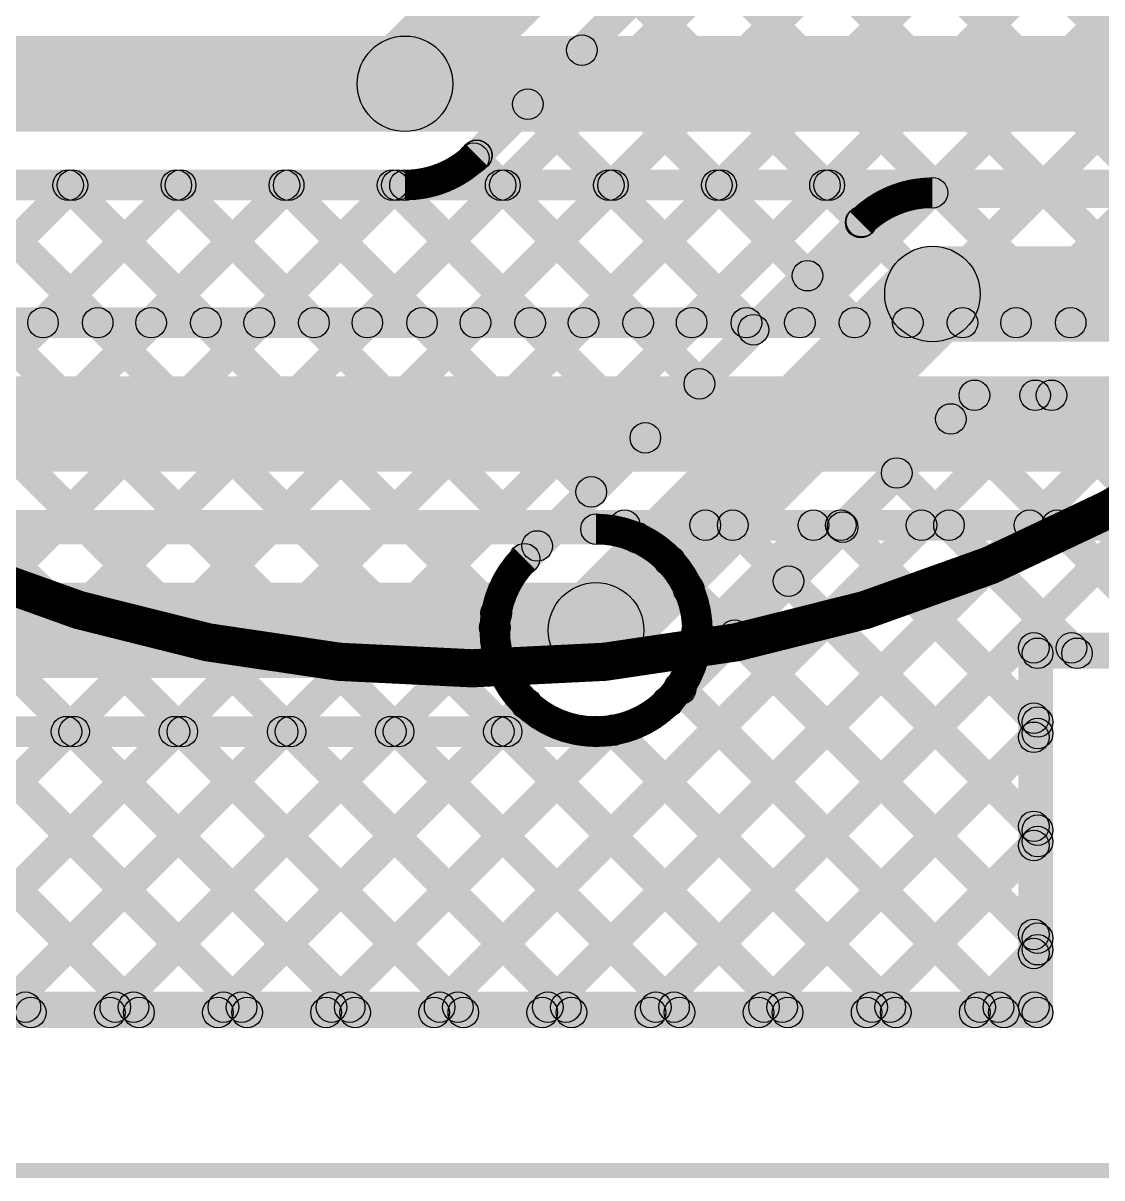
# Model space of a CAD drawing. Header units: millimetres. Extents: x 0 to 5.55, y 0 to 1.02.
# Drawn here: x 1.1431 to 1.4253, y -0.0033 to 0.2989 of the extents above; entities that cross this region are included whole.
import ezdxf

# ---------------------------------------------------------------- set-up
doc = ezdxf.new("R2010")
doc.units = ezdxf.units.MM
doc.header["$MEASUREMENT"] = 0
for name, color, linetype in [('BottomLayer', 5, 'Continuous'), ('Mechanical2', 216, 'Continuous'), ('TopLayer', 1, 'Continuous'), ('TopOverlay', 2, 'Continuous'), ('ViaHoleLayer', 16, 'Continuous')]:
    doc.layers.add(name, color=color, linetype=linetype)

msp = doc.modelspace()

# ---------------------------------------------------------------- hatches: boundary and pattern name
at = {"layer": 'BottomLayer'}
for points in [[(1.23598, 0.21767), (1.23032, 0.22333), (1.57967, 0.57268), (1.58533, 0.56702)], [(1.26426, 0.21767), (1.25861, 0.22333), (1.57967, 0.54439), (1.58533, 0.53874)], [(1.25184, 0.27416), (1.23416, 0.29184), (1.47016, 0.52784), (1.48784, 0.51016)], [(1.29255, 0.21767), (1.28689, 0.22333), (1.57967, 0.51611), (1.58533, 0.51045)], [(1.2646, 0.26147), (1.25894, 0.26712), (1.49491, 0.50309), (1.50057, 0.49743)], [(1.32083, 0.21767), (1.31517, 0.22333), (1.57967, 0.48783), (1.58533, 0.48217)], [(1.34912, 0.21767), (1.34346, 0.22333), (1.57967, 0.45954), (1.58533, 0.45388)], [(1.3774, 0.21767), (1.37174, 0.22333), (1.57967, 0.43126), (1.58533, 0.4256)], [(1.40568, 0.21767), (1.40003, 0.22333), (1.57967, 0.40297), (1.58533, 0.39732)], [(1.35717, 0.35969), (1.36283, 0.36535), (1.50485, 0.22333), (1.49919, 0.21767)], [(1.34303, 0.34555), (1.34869, 0.35121), (1.47657, 0.22333), (1.47091, 0.21767)], [(1.32889, 0.33141), (1.33454, 0.33707), (1.44828, 0.22333), (1.44262, 0.21767)], [(1.31474, 0.31727), (1.3204, 0.32292), (1.42, 0.22333), (1.41434, 0.21767)], [(1.3006, 0.30313), (1.30626, 0.30878), (1.39171, 0.22333), (1.38606, 0.21767)], [(0.73, 0.2705), (0.73, 0.2955), (1.243, 0.2955), (1.243, 0.2705)], [(1.28646, 0.28898), (1.29212, 0.29464), (1.36343, 0.22333), (1.35777, 0.21767)], [(1.27232, 0.27484), (1.27797, 0.2805), (1.33514, 0.22333), (1.32949, 0.21767)], [(1.25816, 0.26071), (1.26382, 0.26637), (1.30686, 0.22333), (1.3012, 0.21767)], [(0.764, 0.2525), (0.764, 0.2605), (1.243, 0.2605), (1.243, 0.2525)], [(1.12284, 0.21767), (1.11718, 0.22333), (1.15318, 0.25933), (1.15884, 0.25367)], [(1.12378, 0.25367), (1.12944, 0.25933), (1.16544, 0.22333), (1.15978, 0.21767)], [(1.15113, 0.21767), (1.14547, 0.22333), (1.18147, 0.25933), (1.18713, 0.25367)], [(1.15207, 0.25367), (1.15772, 0.25933), (1.19372, 0.22333), (1.18807, 0.21767)], [(1.17941, 0.21767), (1.17375, 0.22333), (1.20975, 0.25933), (1.21541, 0.25367)], [(1.18035, 0.25367), (1.18601, 0.25933), (1.22201, 0.22333), (1.21635, 0.21767)], [(1.20769, 0.21767), (1.20204, 0.22333), (1.23804, 0.25933), (1.24369, 0.25367)], [(1.20863, 0.25367), (1.21429, 0.25933), (1.25029, 0.22333), (1.24463, 0.21767)], [(1.23692, 0.25367), (1.24258, 0.25933), (1.27858, 0.22333), (1.27292, 0.21767)], [(0.757, 0.2165), (0.757, 0.2245), (1.655, 0.2245), (1.655, 0.2165)], [(0.757, 0.1815), (0.757, 0.2065), (1.655, 0.2065), (1.655, 0.1815)], [(0.74398, 0.1625), (0.74398, 0.1705), (1.293, 0.1705), (1.293, 0.1625)], [(0.757, 0.1635), (0.757, 0.1715), (1.64402, 0.1715), (1.64402, 0.1635)], [(1.2549, 0.0386), (1.24924, 0.04426), (1.37531, 0.17033), (1.38097, 0.16467)], [(1.28319, 0.0386), (1.27753, 0.04426), (1.4036, 0.17033), (1.40925, 0.16467)], [(1.29763, 0.16467), (1.30329, 0.17033), (1.30656, 0.16706), (1.30091, 0.1614)], [(1.31147, 0.0386), (1.30581, 0.04426), (1.43188, 0.17033), (1.43754, 0.16467)], [(1.3151, 0.15537), (1.30944, 0.16102), (1.31874, 0.17033), (1.3244, 0.16467)], [(1.32215, 0.13414), (1.3165, 0.1398), (1.34703, 0.17033), (1.35268, 0.16467)], [(1.32592, 0.16467), (1.33158, 0.17033), (1.41034, 0.09156), (1.40468, 0.08591)], [(1.3542, 0.16467), (1.35986, 0.17033), (1.41034, 0.11985), (1.40468, 0.11419)], [(1.38249, 0.16467), (1.38814, 0.17033), (1.42021, 0.13826), (1.41455, 0.1326)], [(1.41077, 0.16467), (1.41643, 0.17033), (1.4485, 0.13826), (1.44284, 0.1326)], [(0.733, 0.1275), (0.733, 0.1525), (1.293, 0.1525), (1.293, 0.1275)], [(1.3144, 0.14791), (1.32006, 0.15356), (1.41034, 0.06328), (1.40468, 0.05762)], [(1.40751, 0.13143), (1.40751, 0.13943), (1.67609, 0.13943), (1.67609, 0.13143)], [(1.41151, 0.04143), (1.40351, 0.04143), (1.40351, 0.13543), (1.41151, 0.13543)], [(1.31195, 0.12207), (1.31761, 0.12773), (1.40107, 0.04426), (1.39542, 0.0386)], [(0.733, 0.1095), (0.733, 0.1175), (1.293, 0.1175), (1.293, 0.1095)], [(1.06879, 0.11067), (1.07445, 0.11633), (1.14652, 0.04426), (1.14086, 0.0386)], [(1.0852, 0.0386), (1.07954, 0.04426), (1.15161, 0.11633), (1.15726, 0.11067)], [(1.09708, 0.11067), (1.10273, 0.11633), (1.1748, 0.04426), (1.16914, 0.0386)], [(1.11348, 0.0386), (1.10782, 0.04426), (1.17989, 0.11633), (1.18555, 0.11067)], [(1.12536, 0.11067), (1.13102, 0.11633), (1.20308, 0.04426), (1.19743, 0.0386)], [(1.14176, 0.0386), (1.13611, 0.04426), (1.20817, 0.11633), (1.21383, 0.11067)], [(1.15364, 0.11067), (1.1593, 0.11633), (1.23137, 0.04426), (1.22571, 0.0386)], [(1.17005, 0.0386), (1.16439, 0.04426), (1.23646, 0.11633), (1.24212, 0.11067)], [(1.18193, 0.11067), (1.18759, 0.11633), (1.25965, 0.04426), (1.254, 0.0386)], [(1.19833, 0.0386), (1.19268, 0.04426), (1.26474, 0.11633), (1.2704, 0.11067)], [(1.21021, 0.11067), (1.21587, 0.11633), (1.28794, 0.04426), (1.28228, 0.0386)], [(1.22662, 0.0386), (1.22096, 0.04426), (1.2932, 0.1165), (1.29886, 0.11085)], [(1.2385, 0.11067), (1.24415, 0.11633), (1.31622, 0.04426), (1.31056, 0.0386)], [(1.26678, 0.11067), (1.27244, 0.11633), (1.34451, 0.04426), (1.33885, 0.0386)], [(1.29468, 0.11106), (1.30034, 0.11671), (1.37279, 0.04426), (1.36713, 0.0386)], [(1.33975, 0.0386), (1.3341, 0.04426), (1.40468, 0.11485), (1.41034, 0.10919)], [(1.36804, 0.0386), (1.36238, 0.04426), (1.40468, 0.08656), (1.41034, 0.08091)], [(1.39632, 0.0386), (1.39067, 0.04426), (1.40468, 0.05828), (1.41034, 0.05262)], [(0.054, 0.03743), (0.054, 0.04543), (1.40751, 0.04543), (1.40751, 0.03743)]]:
    msp.add_hatch(color=5, dxfattribs=at).paths.add_polyline_path(points)
h = msp.add_hatch(color=5, dxfattribs=at)
edge = h.paths.add_edge_path()
edge.add_arc((1.243, 0.283), 0.0125, 0, 360)
h = msp.add_hatch(color=5, dxfattribs=at)
edge = h.paths.add_edge_path()
edge.add_arc((1.243, 0.283), 0.0125, 0, 360)
h = msp.add_hatch(color=5, dxfattribs=at)
edge = h.paths.add_edge_path()
edge.add_arc((1.28929, 0.29181), 0.004, 0, 360)
h = msp.add_hatch(color=5, dxfattribs=at)
edge = h.paths.add_edge_path()
edge.add_arc((1.27515, 0.27767), 0.004, 0, 360)
h = msp.add_hatch(color=5, dxfattribs=at)
edge = h.paths.add_edge_path()
edge.add_arc((1.26099, 0.26354), 0.004, 0, 360)
h = msp.add_hatch(color=5, dxfattribs=at)
edge = h.paths.add_edge_path()
edge.add_arc((1.26174, 0.26426), 0.004, 0, 360)
h = msp.add_hatch(color=5, dxfattribs=at)
edge = h.paths.add_edge_path()
edge.add_arc((1.26177, 0.2643), 0.004, 0, 360)
h = msp.add_hatch(color=5, dxfattribs=at)
edge = h.paths.add_edge_path()
edge.add_arc((1.26177, 0.2643), 0.004, 0, 360)
h = msp.add_hatch(color=5, dxfattribs=at)
edge = h.paths.add_edge_path()
edge.add_arc((1.15489, 0.2565), 0.004, 0, 360)
h = msp.add_hatch(color=5, dxfattribs=at)
edge = h.paths.add_edge_path()
edge.add_arc((1.15601, 0.2565), 0.004, 0, 360)
h = msp.add_hatch(color=5, dxfattribs=at)
edge = h.paths.add_edge_path()
edge.add_arc((1.18318, 0.2565), 0.004, 0, 360)
h = msp.add_hatch(color=5, dxfattribs=at)
edge = h.paths.add_edge_path()
edge.add_arc((1.1843, 0.2565), 0.004, 0, 360)
h = msp.add_hatch(color=5, dxfattribs=at)
edge = h.paths.add_edge_path()
edge.add_arc((1.21146, 0.2565), 0.004, 0, 360)
h = msp.add_hatch(color=5, dxfattribs=at)
edge = h.paths.add_edge_path()
edge.add_arc((1.21258, 0.2565), 0.004, 0, 360)
h = msp.add_hatch(color=5, dxfattribs=at)
edge = h.paths.add_edge_path()
edge.add_arc((1.23975, 0.2565), 0.004, 0, 360)
h = msp.add_hatch(color=5, dxfattribs=at)
edge = h.paths.add_edge_path()
edge.add_arc((1.24087, 0.2565), 0.004, 0, 360)
h = msp.add_hatch(color=5, dxfattribs=at)
edge = h.paths.add_edge_path()
edge.add_arc((1.243, 0.2565), 0.004, 0, 360)
h = msp.add_hatch(color=5, dxfattribs=at)
edge = h.paths.add_edge_path()
edge.add_arc((1.243, 0.2565), 0.004, 0, 360)
h = msp.add_hatch(color=5, dxfattribs=at)
edge = h.paths.add_edge_path()
edge.add_arc((1.243, 0.2565), 0.004, 0, 360)
h = msp.add_hatch(color=5, dxfattribs=at)
edge = h.paths.add_edge_path()
edge.add_arc((1.1483, 0.2205), 0.004, 0, 360)
h = msp.add_hatch(color=5, dxfattribs=at)
edge = h.paths.add_edge_path()
edge.add_arc((1.16261, 0.2205), 0.004, 0, 360)
h = msp.add_hatch(color=5, dxfattribs=at)
edge = h.paths.add_edge_path()
edge.add_arc((1.17658, 0.2205), 0.004, 0, 360)
h = msp.add_hatch(color=5, dxfattribs=at)
edge = h.paths.add_edge_path()
edge.add_arc((1.19089, 0.2205), 0.004, 0, 360)
h = msp.add_hatch(color=5, dxfattribs=at)
edge = h.paths.add_edge_path()
edge.add_arc((1.20487, 0.2205), 0.004, 0, 360)
h = msp.add_hatch(color=5, dxfattribs=at)
edge = h.paths.add_edge_path()
edge.add_arc((1.21918, 0.2205), 0.004, 0, 360)
h = msp.add_hatch(color=5, dxfattribs=at)
edge = h.paths.add_edge_path()
edge.add_arc((1.23315, 0.2205), 0.004, 0, 360)
h = msp.add_hatch(color=5, dxfattribs=at)
edge = h.paths.add_edge_path()
edge.add_arc((1.24746, 0.2205), 0.004, 0, 360)
h = msp.add_hatch(color=5, dxfattribs=at)
edge = h.paths.add_edge_path()
edge.add_arc((1.26143, 0.2205), 0.004, 0, 360)
h = msp.add_hatch(color=5, dxfattribs=at)
edge = h.paths.add_edge_path()
edge.add_arc((1.27575, 0.2205), 0.004, 0, 360)
h = msp.add_hatch(color=5, dxfattribs=at)
edge = h.paths.add_edge_path()
edge.add_arc((1.28972, 0.2205), 0.004, 0, 360)
h = msp.add_hatch(color=5, dxfattribs=at)
edge = h.paths.add_edge_path()
edge.add_arc((1.30403, 0.2205), 0.004, 0, 360)
h = msp.add_hatch(color=5, dxfattribs=at)
edge = h.paths.add_edge_path()
edge.add_arc((1.318, 0.2205), 0.004, 0, 360)
h = msp.add_hatch(color=5, dxfattribs=at)
edge = h.paths.add_edge_path()
edge.add_arc((1.33232, 0.2205), 0.004, 0, 360)
h = msp.add_hatch(color=5, dxfattribs=at)
edge = h.paths.add_edge_path()
edge.add_arc((1.34629, 0.2205), 0.004, 0, 360)
h = msp.add_hatch(color=5, dxfattribs=at)
edge = h.paths.add_edge_path()
edge.add_arc((1.3606, 0.2205), 0.004, 0, 360)
h = msp.add_hatch(color=5, dxfattribs=at)
edge = h.paths.add_edge_path()
edge.add_arc((1.37457, 0.2205), 0.004, 0, 360)
h = msp.add_hatch(color=5, dxfattribs=at)
edge = h.paths.add_edge_path()
edge.add_arc((1.38888, 0.2205), 0.004, 0, 360)
h = msp.add_hatch(color=5, dxfattribs=at)
edge = h.paths.add_edge_path()
edge.add_arc((1.40286, 0.2205), 0.004, 0, 360)
h = msp.add_hatch(color=5, dxfattribs=at)
edge = h.paths.add_edge_path()
edge.add_arc((1.41717, 0.2205), 0.004, 0, 360)
h = msp.add_hatch(color=5, dxfattribs=at)
edge = h.paths.add_edge_path()
edge.add_arc((1.293, 0.1665), 0.004, 0, 360)
h = msp.add_hatch(color=5, dxfattribs=at)
edge = h.paths.add_edge_path()
edge.add_arc((1.293, 0.1665), 0.004, 0, 360)
h = msp.add_hatch(color=5, dxfattribs=at)
edge = h.paths.add_edge_path()
edge.add_arc((1.30046, 0.1675), 0.004, 0, 360)
h = msp.add_hatch(color=5, dxfattribs=at)
edge = h.paths.add_edge_path()
edge.add_arc((1.32157, 0.1675), 0.004, 0, 360)
h = msp.add_hatch(color=5, dxfattribs=at)
edge = h.paths.add_edge_path()
edge.add_arc((1.32875, 0.1675), 0.004, 0, 360)
h = msp.add_hatch(color=5, dxfattribs=at)
edge = h.paths.add_edge_path()
edge.add_arc((1.34986, 0.1675), 0.004, 0, 360)
h = msp.add_hatch(color=5, dxfattribs=at)
edge = h.paths.add_edge_path()
edge.add_arc((1.35703, 0.1675), 0.004, 0, 360)
h = msp.add_hatch(color=5, dxfattribs=at)
edge = h.paths.add_edge_path()
edge.add_arc((1.37814, 0.1675), 0.004, 0, 360)
h = msp.add_hatch(color=5, dxfattribs=at)
edge = h.paths.add_edge_path()
edge.add_arc((1.38532, 0.1675), 0.004, 0, 360)
h = msp.add_hatch(color=5, dxfattribs=at)
edge = h.paths.add_edge_path()
edge.add_arc((1.40642, 0.1675), 0.004, 0, 360)
h = msp.add_hatch(color=5, dxfattribs=at)
edge = h.paths.add_edge_path()
edge.add_arc((1.4136, 0.1675), 0.004, 0, 360)
h = msp.add_hatch(color=5, dxfattribs=at)
edge = h.paths.add_edge_path()
edge.add_arc((1.30373, 0.16423), 0.004, 0, 360)
h = msp.add_hatch(color=5, dxfattribs=at)
edge = h.paths.add_edge_path()
edge.add_arc((1.31227, 0.15819), 0.004, 0, 360)
h = msp.add_hatch(color=5, dxfattribs=at)
edge = h.paths.add_edge_path()
edge.add_arc((1.31723, 0.15073), 0.004, 0, 360)
h = msp.add_hatch(color=5, dxfattribs=at)
edge = h.paths.add_edge_path()
edge.add_arc((1.293, 0.14), 0.0125, 0, 360)
h = msp.add_hatch(color=5, dxfattribs=at)
edge = h.paths.add_edge_path()
edge.add_arc((1.293, 0.14), 0.01181, 0, 360)
h = msp.add_hatch(color=5, dxfattribs=at)
edge = h.paths.add_edge_path()
edge.add_arc((1.3195, 0.14), 0.004, 0, 360)
h = msp.add_hatch(color=5, dxfattribs=at)
edge = h.paths.add_edge_path()
edge.add_arc((1.3195, 0.14), 0.004, 0, 360)
h = msp.add_hatch(color=5, dxfattribs=at)
edge = h.paths.add_edge_path()
edge.add_arc((1.31933, 0.13697), 0.004, 0, 360)
h = msp.add_hatch(color=5, dxfattribs=at)
edge = h.paths.add_edge_path()
edge.add_arc((1.40751, 0.13543), 0.004, 0, 360)
h = msp.add_hatch(color=5, dxfattribs=at)
edge = h.paths.add_edge_path()
edge.add_arc((1.40751, 0.13543), 0.004, 0, 360)
h = msp.add_hatch(color=5, dxfattribs=at)
edge = h.paths.add_edge_path()
edge.add_arc((1.41738, 0.13543), 0.004, 0, 360)
h = msp.add_hatch(color=5, dxfattribs=at)
edge = h.paths.add_edge_path()
edge.add_arc((1.31478, 0.1249), 0.004, 0, 360)
h = msp.add_hatch(color=5, dxfattribs=at)
edge = h.paths.add_edge_path()
edge.add_arc((1.40751, 0.11702), 0.004, 0, 360)
h = msp.add_hatch(color=5, dxfattribs=at)
edge = h.paths.add_edge_path()
edge.add_arc((1.29751, 0.11389), 0.004, 0, 360)
h = msp.add_hatch(color=5, dxfattribs=at)
edge = h.paths.add_edge_path()
edge.add_arc((1.15443, 0.1135), 0.004, 0, 360)
h = msp.add_hatch(color=5, dxfattribs=at)
edge = h.paths.add_edge_path()
edge.add_arc((1.15647, 0.1135), 0.004, 0, 360)
h = msp.add_hatch(color=5, dxfattribs=at)
edge = h.paths.add_edge_path()
edge.add_arc((1.18272, 0.1135), 0.004, 0, 360)
h = msp.add_hatch(color=5, dxfattribs=at)
edge = h.paths.add_edge_path()
edge.add_arc((1.18476, 0.1135), 0.004, 0, 360)
h = msp.add_hatch(color=5, dxfattribs=at)
edge = h.paths.add_edge_path()
edge.add_arc((1.211, 0.1135), 0.004, 0, 360)
h = msp.add_hatch(color=5, dxfattribs=at)
edge = h.paths.add_edge_path()
edge.add_arc((1.21304, 0.1135), 0.004, 0, 360)
h = msp.add_hatch(color=5, dxfattribs=at)
edge = h.paths.add_edge_path()
edge.add_arc((1.23929, 0.1135), 0.004, 0, 360)
h = msp.add_hatch(color=5, dxfattribs=at)
edge = h.paths.add_edge_path()
edge.add_arc((1.24133, 0.1135), 0.004, 0, 360)
h = msp.add_hatch(color=5, dxfattribs=at)
edge = h.paths.add_edge_path()
edge.add_arc((1.26757, 0.1135), 0.004, 0, 360)
h = msp.add_hatch(color=5, dxfattribs=at)
edge = h.paths.add_edge_path()
edge.add_arc((1.26961, 0.1135), 0.004, 0, 360)
h = msp.add_hatch(color=5, dxfattribs=at)
edge = h.paths.add_edge_path()
edge.add_arc((1.293, 0.1135), 0.004, 0, 360)
h = msp.add_hatch(color=5, dxfattribs=at)
edge = h.paths.add_edge_path()
edge.add_arc((1.293, 0.1135), 0.004, 0, 360)
h = msp.add_hatch(color=5, dxfattribs=at)
edge = h.paths.add_edge_path()
edge.add_arc((1.29603, 0.11367), 0.004, 0, 360)
h = msp.add_hatch(color=5, dxfattribs=at)
edge = h.paths.add_edge_path()
edge.add_arc((1.40751, 0.11202), 0.004, 0, 360)
h = msp.add_hatch(color=5, dxfattribs=at)
edge = h.paths.add_edge_path()
edge.add_arc((1.40751, 0.08873), 0.004, 0, 360)
h = msp.add_hatch(color=5, dxfattribs=at)
edge = h.paths.add_edge_path()
edge.add_arc((1.40751, 0.08373), 0.004, 0, 360)
h = msp.add_hatch(color=5, dxfattribs=at)
edge = h.paths.add_edge_path()
edge.add_arc((1.40751, 0.06045), 0.004, 0, 360)
h = msp.add_hatch(color=5, dxfattribs=at)
edge = h.paths.add_edge_path()
edge.add_arc((1.40751, 0.05545), 0.004, 0, 360)
h = msp.add_hatch(color=5, dxfattribs=at)
edge = h.paths.add_edge_path()
edge.add_arc((1.14369, 0.04143), 0.004, 0, 360)
h = msp.add_hatch(color=5, dxfattribs=at)
edge = h.paths.add_edge_path()
edge.add_arc((1.16722, 0.04143), 0.004, 0, 360)
h = msp.add_hatch(color=5, dxfattribs=at)
edge = h.paths.add_edge_path()
edge.add_arc((1.17197, 0.04143), 0.004, 0, 360)
h = msp.add_hatch(color=5, dxfattribs=at)
edge = h.paths.add_edge_path()
edge.add_arc((1.1955, 0.04143), 0.004, 0, 360)
h = msp.add_hatch(color=5, dxfattribs=at)
edge = h.paths.add_edge_path()
edge.add_arc((1.20026, 0.04143), 0.004, 0, 360)
h = msp.add_hatch(color=5, dxfattribs=at)
edge = h.paths.add_edge_path()
edge.add_arc((1.22379, 0.04143), 0.004, 0, 360)
h = msp.add_hatch(color=5, dxfattribs=at)
edge = h.paths.add_edge_path()
edge.add_arc((1.22854, 0.04143), 0.004, 0, 360)
h = msp.add_hatch(color=5, dxfattribs=at)
edge = h.paths.add_edge_path()
edge.add_arc((1.25207, 0.04143), 0.004, 0, 360)
h = msp.add_hatch(color=5, dxfattribs=at)
edge = h.paths.add_edge_path()
edge.add_arc((1.25682, 0.04143), 0.004, 0, 360)
h = msp.add_hatch(color=5, dxfattribs=at)
edge = h.paths.add_edge_path()
edge.add_arc((1.28036, 0.04143), 0.004, 0, 360)
h = msp.add_hatch(color=5, dxfattribs=at)
edge = h.paths.add_edge_path()
edge.add_arc((1.28511, 0.04143), 0.004, 0, 360)
h = msp.add_hatch(color=5, dxfattribs=at)
edge = h.paths.add_edge_path()
edge.add_arc((1.30864, 0.04143), 0.004, 0, 360)
h = msp.add_hatch(color=5, dxfattribs=at)
edge = h.paths.add_edge_path()
edge.add_arc((1.31339, 0.04143), 0.004, 0, 360)
h = msp.add_hatch(color=5, dxfattribs=at)
edge = h.paths.add_edge_path()
edge.add_arc((1.33693, 0.04143), 0.004, 0, 360)
h = msp.add_hatch(color=5, dxfattribs=at)
edge = h.paths.add_edge_path()
edge.add_arc((1.34168, 0.04143), 0.004, 0, 360)
h = msp.add_hatch(color=5, dxfattribs=at)
edge = h.paths.add_edge_path()
edge.add_arc((1.36521, 0.04143), 0.004, 0, 360)
h = msp.add_hatch(color=5, dxfattribs=at)
edge = h.paths.add_edge_path()
edge.add_arc((1.36996, 0.04143), 0.004, 0, 360)
h = msp.add_hatch(color=5, dxfattribs=at)
edge = h.paths.add_edge_path()
edge.add_arc((1.39349, 0.04143), 0.004, 0, 360)
h = msp.add_hatch(color=5, dxfattribs=at)
edge = h.paths.add_edge_path()
edge.add_arc((1.39825, 0.04143), 0.004, 0, 360)
h = msp.add_hatch(color=5, dxfattribs=at)
edge = h.paths.add_edge_path()
edge.add_arc((1.40751, 0.04143), 0.004, 0, 360)
h = msp.add_hatch(color=5, dxfattribs=at)
edge = h.paths.add_edge_path()
edge.add_arc((1.40751, 0.04143), 0.004, 0, 360)
at = {"layer": 'Mechanical2'}
msp.add_hatch(color=216, dxfattribs=at).paths.add_polyline_path([(0.00012, -0.00326), (0.00012, 0.00068), (1.45681, 0.00068), (1.45681, -0.00326)])
at = {"layer": 'TopLayer'}
for points in [[(0.474, 0.2705), (0.474, 0.2955), (4.302, 0.2955), (4.302, 0.2705)], [(0.48129, 0.2525), (0.48129, 0.2605), (4.302, 0.2605), (4.302, 0.2525)], [(0.92579, 0.25367), (0.93145, 0.25933), (1.14795, 0.04283), (1.14229, 0.03717)], [(0.94234, 0.03717), (0.93668, 0.04283), (1.15318, 0.25933), (1.15884, 0.25367)], [(0.95408, 0.25367), (0.95973, 0.25933), (1.17623, 0.04283), (1.17058, 0.03717)], [(0.97063, 0.03717), (0.96497, 0.04283), (1.18147, 0.25933), (1.18713, 0.25367)], [(0.98236, 0.25367), (0.98802, 0.25933), (1.20452, 0.04283), (1.19886, 0.03717)], [(0.99891, 0.03717), (0.99325, 0.04283), (1.20975, 0.25933), (1.21541, 0.25367)], [(1.01064, 0.25367), (1.0163, 0.25933), (1.2328, 0.04283), (1.22714, 0.03717)], [(1.02719, 0.03717), (1.02154, 0.04283), (1.23804, 0.25933), (1.24369, 0.25367)], [(1.03893, 0.25367), (1.04459, 0.25933), (1.26109, 0.04283), (1.25543, 0.03717)], [(1.05548, 0.03717), (1.04982, 0.04283), (1.26632, 0.25933), (1.27198, 0.25367)], [(1.06721, 0.25367), (1.07287, 0.25933), (1.28937, 0.04283), (1.28371, 0.03717)], [(1.08376, 0.03717), (1.07811, 0.04283), (1.29461, 0.25933), (1.30026, 0.25367)], [(1.0955, 0.25367), (1.10115, 0.25933), (1.31765, 0.04283), (1.312, 0.03717)], [(1.11205, 0.03717), (1.10639, 0.04283), (1.32289, 0.25933), (1.32855, 0.25367)], [(1.12378, 0.25367), (1.12944, 0.25933), (1.34594, 0.04283), (1.34028, 0.03717)], [(1.14033, 0.03717), (1.13467, 0.04283), (1.35117, 0.25933), (1.35683, 0.25367)], [(1.15207, 0.25367), (1.15772, 0.25933), (1.26971, 0.14734), (1.26406, 0.14168)], [(1.18035, 0.25367), (1.18601, 0.25933), (1.28043, 0.16491), (1.27477, 0.15925)], [(1.20863, 0.25367), (1.21429, 0.25933), (1.29457, 0.17905), (1.28891, 0.17339)], [(1.23692, 0.25367), (1.24258, 0.25933), (1.30871, 0.19319), (1.30306, 0.18753)], [(1.2652, 0.25367), (1.27086, 0.25933), (1.32286, 0.20733), (1.3172, 0.20168)], [(1.29349, 0.25367), (1.29914, 0.25933), (1.337, 0.22147), (1.33134, 0.21582)], [(1.32177, 0.25367), (1.32743, 0.25933), (1.35114, 0.23562), (1.34548, 0.22996)], [(1.35006, 0.25367), (1.35571, 0.25933), (1.36528, 0.24976), (1.35963, 0.2441)], [(1.381, 0.2505), (1.381, 0.2585), (1.76, 0.2585), (1.76, 0.2505)], [(1.27709, 0.15591), (1.27143, 0.16157), (1.3594, 0.24953), (1.36506, 0.24388)], [(1.381, 0.2155), (1.381, 0.2405), (1.76, 0.2405), (1.76, 0.2155)], [(1.30184, 0.13116), (1.28416, 0.14884), (1.37216, 0.23684), (1.38984, 0.21916)], [(1.39198, 0.1975), (1.39198, 0.2055), (1.76, 0.2055), (1.76, 0.1975)], [(1.25347, 0.03717), (1.24781, 0.04283), (1.40931, 0.20433), (1.41497, 0.19867)], [(1.28175, 0.03717), (1.2761, 0.04283), (1.4376, 0.20433), (1.44325, 0.19867)], [(1.31004, 0.03717), (1.30438, 0.04283), (1.46588, 0.20433), (1.47154, 0.19867)], [(1.31457, 0.11843), (1.30891, 0.12409), (1.38915, 0.20433), (1.39481, 0.19867)], [(1.40506, 0.19867), (1.41071, 0.20433), (1.47821, 0.13683), (1.47256, 0.13117)], [(1.38296, 0.19248), (1.38862, 0.19814), (1.44993, 0.13683), (1.44427, 0.13117)], [(1.36882, 0.17834), (1.37447, 0.184), (1.42164, 0.13683), (1.41599, 0.13117)], [(1.35468, 0.1642), (1.36033, 0.16986), (1.41134, 0.11885), (1.40568, 0.11319)], [(1.34053, 0.15006), (1.34619, 0.15571), (1.41134, 0.09056), (1.40568, 0.08491)], [(1.16862, 0.03717), (1.16296, 0.04283), (1.26368, 0.14355), (1.26934, 0.13789)], [(1.32639, 0.13591), (1.33205, 0.14157), (1.41134, 0.06228), (1.40568, 0.05662)], [(1.40851, 0.13), (1.40851, 0.138), (1.685, 0.138), (1.685, 0.13)], [(1.41251, 0.04), (1.40451, 0.04), (1.40451, 0.134), (1.41251, 0.134)], [(1.31225, 0.12177), (1.31791, 0.12743), (1.40251, 0.04283), (1.39685, 0.03717)], [(1.1969, 0.03717), (1.19124, 0.04283), (1.27198, 0.12356), (1.27763, 0.1179)], [(1.22518, 0.03717), (1.21953, 0.04283), (1.2932, 0.1165), (1.29886, 0.11085)], [(1.29468, 0.11106), (1.30034, 0.11671), (1.37422, 0.04283), (1.36857, 0.03717)], [(1.33832, 0.03717), (1.33266, 0.04283), (1.40568, 0.11585), (1.41134, 0.11019)], [(1.36661, 0.03717), (1.36095, 0.04283), (1.40568, 0.08756), (1.41134, 0.08191)], [(1.39489, 0.03717), (1.38923, 0.04283), (1.40568, 0.05928), (1.41134, 0.05362)], [(0.055, 0.036), (0.055, 0.044), (1.40851, 0.044), (1.40851, 0.036)]]:
    msp.add_hatch(color=1, dxfattribs=at).paths.add_polyline_path(points)
h = msp.add_hatch(color=1, dxfattribs=at)
edge = h.paths.add_edge_path()
edge.add_arc((1.15489, 0.2565), 0.004, 0, 360)
h = msp.add_hatch(color=1, dxfattribs=at)
edge = h.paths.add_edge_path()
edge.add_arc((1.15601, 0.2565), 0.004, 0, 360)
h = msp.add_hatch(color=1, dxfattribs=at)
edge = h.paths.add_edge_path()
edge.add_arc((1.18318, 0.2565), 0.004, 0, 360)
h = msp.add_hatch(color=1, dxfattribs=at)
edge = h.paths.add_edge_path()
edge.add_arc((1.1843, 0.2565), 0.004, 0, 360)
h = msp.add_hatch(color=1, dxfattribs=at)
edge = h.paths.add_edge_path()
edge.add_arc((1.21146, 0.2565), 0.004, 0, 360)
h = msp.add_hatch(color=1, dxfattribs=at)
edge = h.paths.add_edge_path()
edge.add_arc((1.21258, 0.2565), 0.004, 0, 360)
h = msp.add_hatch(color=1, dxfattribs=at)
edge = h.paths.add_edge_path()
edge.add_arc((1.23975, 0.2565), 0.004, 0, 360)
h = msp.add_hatch(color=1, dxfattribs=at)
edge = h.paths.add_edge_path()
edge.add_arc((1.24087, 0.2565), 0.004, 0, 360)
h = msp.add_hatch(color=1, dxfattribs=at)
edge = h.paths.add_edge_path()
edge.add_arc((1.26803, 0.2565), 0.004, 0, 360)
h = msp.add_hatch(color=1, dxfattribs=at)
edge = h.paths.add_edge_path()
edge.add_arc((1.26915, 0.2565), 0.004, 0, 360)
h = msp.add_hatch(color=1, dxfattribs=at)
edge = h.paths.add_edge_path()
edge.add_arc((1.29632, 0.2565), 0.004, 0, 360)
h = msp.add_hatch(color=1, dxfattribs=at)
edge = h.paths.add_edge_path()
edge.add_arc((1.29743, 0.2565), 0.004, 0, 360)
h = msp.add_hatch(color=1, dxfattribs=at)
edge = h.paths.add_edge_path()
edge.add_arc((1.3246, 0.2565), 0.004, 0, 360)
h = msp.add_hatch(color=1, dxfattribs=at)
edge = h.paths.add_edge_path()
edge.add_arc((1.32572, 0.2565), 0.004, 0, 360)
h = msp.add_hatch(color=1, dxfattribs=at)
edge = h.paths.add_edge_path()
edge.add_arc((1.35288, 0.2565), 0.004, 0, 360)
h = msp.add_hatch(color=1, dxfattribs=at)
edge = h.paths.add_edge_path()
edge.add_arc((1.354, 0.2565), 0.004, 0, 360)
h = msp.add_hatch(color=1, dxfattribs=at)
edge = h.paths.add_edge_path()
edge.add_arc((1.381, 0.2545), 0.004, 0, 360)
h = msp.add_hatch(color=1, dxfattribs=at)
edge = h.paths.add_edge_path()
edge.add_arc((1.381, 0.2545), 0.004, 0, 360)
h = msp.add_hatch(color=1, dxfattribs=at)
edge = h.paths.add_edge_path()
edge.add_arc((1.381, 0.2545), 0.004, 0, 360)
h = msp.add_hatch(color=1, dxfattribs=at)
edge = h.paths.add_edge_path()
edge.add_arc((1.36245, 0.24693), 0.004, 0, 360)
h = msp.add_hatch(color=1, dxfattribs=at)
edge = h.paths.add_edge_path()
edge.add_arc((1.36223, 0.2467), 0.004, 0, 360)
h = msp.add_hatch(color=1, dxfattribs=at)
edge = h.paths.add_edge_path()
edge.add_arc((1.36223, 0.2467), 0.004, 0, 360)
h = msp.add_hatch(color=1, dxfattribs=at)
edge = h.paths.add_edge_path()
edge.add_arc((1.36226, 0.24674), 0.004, 0, 360)
h = msp.add_hatch(color=1, dxfattribs=at)
edge = h.paths.add_edge_path()
edge.add_arc((1.381, 0.228), 0.0125, 0, 360)
h = msp.add_hatch(color=1, dxfattribs=at)
edge = h.paths.add_edge_path()
edge.add_arc((1.381, 0.228), 0.0125, 0, 360)
h = msp.add_hatch(color=1, dxfattribs=at)
edge = h.paths.add_edge_path()
edge.add_arc((1.34831, 0.23279), 0.004, 0, 360)
h = msp.add_hatch(color=1, dxfattribs=at)
edge = h.paths.add_edge_path()
edge.add_arc((1.33417, 0.21865), 0.004, 0, 360)
h = msp.add_hatch(color=1, dxfattribs=at)
edge = h.paths.add_edge_path()
edge.add_arc((1.32003, 0.2045), 0.004, 0, 360)
h = msp.add_hatch(color=1, dxfattribs=at)
edge = h.paths.add_edge_path()
edge.add_arc((1.39198, 0.2015), 0.004, 0, 360)
h = msp.add_hatch(color=1, dxfattribs=at)
edge = h.paths.add_edge_path()
edge.add_arc((1.39198, 0.2015), 0.004, 0, 360)
h = msp.add_hatch(color=1, dxfattribs=at)
edge = h.paths.add_edge_path()
edge.add_arc((1.40788, 0.2015), 0.004, 0, 360)
h = msp.add_hatch(color=1, dxfattribs=at)
edge = h.paths.add_edge_path()
edge.add_arc((1.41214, 0.2015), 0.004, 0, 360)
h = msp.add_hatch(color=1, dxfattribs=at)
edge = h.paths.add_edge_path()
edge.add_arc((1.38579, 0.19531), 0.004, 0, 360)
h = msp.add_hatch(color=1, dxfattribs=at)
edge = h.paths.add_edge_path()
edge.add_arc((1.30589, 0.19036), 0.004, 0, 360)
h = msp.add_hatch(color=1, dxfattribs=at)
edge = h.paths.add_edge_path()
edge.add_arc((1.37165, 0.18117), 0.004, 0, 360)
h = msp.add_hatch(color=1, dxfattribs=at)
edge = h.paths.add_edge_path()
edge.add_arc((1.29174, 0.17622), 0.004, 0, 360)
h = msp.add_hatch(color=1, dxfattribs=at)
edge = h.paths.add_edge_path()
edge.add_arc((1.3575, 0.16703), 0.004, 0, 360)
h = msp.add_hatch(color=1, dxfattribs=at)
edge = h.paths.add_edge_path()
edge.add_arc((1.2776, 0.16208), 0.004, 0, 360)
h = msp.add_hatch(color=1, dxfattribs=at)
edge = h.paths.add_edge_path()
edge.add_arc((1.27426, 0.15874), 0.004, 0, 360)
h = msp.add_hatch(color=1, dxfattribs=at)
edge = h.paths.add_edge_path()
edge.add_arc((1.27426, 0.15874), 0.004, 0, 360)
h = msp.add_hatch(color=1, dxfattribs=at)
edge = h.paths.add_edge_path()
edge.add_arc((1.34336, 0.15289), 0.004, 0, 360)
h = msp.add_hatch(color=1, dxfattribs=at)
edge = h.paths.add_edge_path()
edge.add_arc((1.293, 0.14), 0.0125, 0, 360)
h = msp.add_hatch(color=1, dxfattribs=at)
edge = h.paths.add_edge_path()
edge.add_arc((1.293, 0.14), 0.01181, 0, 360)
h = msp.add_hatch(color=1, dxfattribs=at)
edge = h.paths.add_edge_path()
edge.add_arc((1.26689, 0.14451), 0.004, 0, 360)
h = msp.add_hatch(color=1, dxfattribs=at)
edge = h.paths.add_edge_path()
edge.add_arc((1.26651, 0.14072), 0.004, 0, 360)
h = msp.add_hatch(color=1, dxfattribs=at)
edge = h.paths.add_edge_path()
edge.add_arc((1.32922, 0.13874), 0.004, 0, 360)
h = msp.add_hatch(color=1, dxfattribs=at)
edge = h.paths.add_edge_path()
edge.add_arc((1.40851, 0.134), 0.004, 0, 360)
h = msp.add_hatch(color=1, dxfattribs=at)
edge = h.paths.add_edge_path()
edge.add_arc((1.40851, 0.134), 0.004, 0, 360)
h = msp.add_hatch(color=1, dxfattribs=at)
edge = h.paths.add_edge_path()
edge.add_arc((1.41882, 0.134), 0.004, 0, 360)
h = msp.add_hatch(color=1, dxfattribs=at)
edge = h.paths.add_edge_path()
edge.add_arc((1.31508, 0.1246), 0.004, 0, 360)
h = msp.add_hatch(color=1, dxfattribs=at)
edge = h.paths.add_edge_path()
edge.add_arc((1.27481, 0.12073), 0.004, 0, 360)
h = msp.add_hatch(color=1, dxfattribs=at)
edge = h.paths.add_edge_path()
edge.add_arc((1.31174, 0.12126), 0.004, 0, 360)
h = msp.add_hatch(color=1, dxfattribs=at)
edge = h.paths.add_edge_path()
edge.add_arc((1.31174, 0.12126), 0.004, 0, 360)
h = msp.add_hatch(color=1, dxfattribs=at)
edge = h.paths.add_edge_path()
edge.add_arc((1.29751, 0.11389), 0.004, 0, 360)
h = msp.add_hatch(color=1, dxfattribs=at)
edge = h.paths.add_edge_path()
edge.add_arc((1.40851, 0.11602), 0.004, 0, 360)
h = msp.add_hatch(color=1, dxfattribs=at)
edge = h.paths.add_edge_path()
edge.add_arc((1.29603, 0.11367), 0.004, 0, 360)
h = msp.add_hatch(color=1, dxfattribs=at)
edge = h.paths.add_edge_path()
edge.add_arc((1.40851, 0.11302), 0.004, 0, 360)
h = msp.add_hatch(color=1, dxfattribs=at)
edge = h.paths.add_edge_path()
edge.add_arc((1.40851, 0.08773), 0.004, 0, 360)
h = msp.add_hatch(color=1, dxfattribs=at)
edge = h.paths.add_edge_path()
edge.add_arc((1.40851, 0.08473), 0.004, 0, 360)
h = msp.add_hatch(color=1, dxfattribs=at)
edge = h.paths.add_edge_path()
edge.add_arc((1.40851, 0.05945), 0.004, 0, 360)
h = msp.add_hatch(color=1, dxfattribs=at)
edge = h.paths.add_edge_path()
edge.add_arc((1.40851, 0.05645), 0.004, 0, 360)
h = msp.add_hatch(color=1, dxfattribs=at)
edge = h.paths.add_edge_path()
edge.add_arc((1.14512, 0.04), 0.004, 0, 360)
h = msp.add_hatch(color=1, dxfattribs=at)
edge = h.paths.add_edge_path()
edge.add_arc((1.16579, 0.04), 0.004, 0, 360)
h = msp.add_hatch(color=1, dxfattribs=at)
edge = h.paths.add_edge_path()
edge.add_arc((1.1734, 0.04), 0.004, 0, 360)
h = msp.add_hatch(color=1, dxfattribs=at)
edge = h.paths.add_edge_path()
edge.add_arc((1.19407, 0.04), 0.004, 0, 360)
h = msp.add_hatch(color=1, dxfattribs=at)
edge = h.paths.add_edge_path()
edge.add_arc((1.20169, 0.04), 0.004, 0, 360)
h = msp.add_hatch(color=1, dxfattribs=at)
edge = h.paths.add_edge_path()
edge.add_arc((1.22236, 0.04), 0.004, 0, 360)
h = msp.add_hatch(color=1, dxfattribs=at)
edge = h.paths.add_edge_path()
edge.add_arc((1.22997, 0.04), 0.004, 0, 360)
h = msp.add_hatch(color=1, dxfattribs=at)
edge = h.paths.add_edge_path()
edge.add_arc((1.25064, 0.04), 0.004, 0, 360)
h = msp.add_hatch(color=1, dxfattribs=at)
edge = h.paths.add_edge_path()
edge.add_arc((1.25826, 0.04), 0.004, 0, 360)
h = msp.add_hatch(color=1, dxfattribs=at)
edge = h.paths.add_edge_path()
edge.add_arc((1.27892, 0.04), 0.004, 0, 360)
h = msp.add_hatch(color=1, dxfattribs=at)
edge = h.paths.add_edge_path()
edge.add_arc((1.28654, 0.04), 0.004, 0, 360)
h = msp.add_hatch(color=1, dxfattribs=at)
edge = h.paths.add_edge_path()
edge.add_arc((1.30721, 0.04), 0.004, 0, 360)
h = msp.add_hatch(color=1, dxfattribs=at)
edge = h.paths.add_edge_path()
edge.add_arc((1.31483, 0.04), 0.004, 0, 360)
h = msp.add_hatch(color=1, dxfattribs=at)
edge = h.paths.add_edge_path()
edge.add_arc((1.33549, 0.04), 0.004, 0, 360)
h = msp.add_hatch(color=1, dxfattribs=at)
edge = h.paths.add_edge_path()
edge.add_arc((1.34311, 0.04), 0.004, 0, 360)
h = msp.add_hatch(color=1, dxfattribs=at)
edge = h.paths.add_edge_path()
edge.add_arc((1.36378, 0.04), 0.004, 0, 360)
h = msp.add_hatch(color=1, dxfattribs=at)
edge = h.paths.add_edge_path()
edge.add_arc((1.37139, 0.04), 0.004, 0, 360)
h = msp.add_hatch(color=1, dxfattribs=at)
edge = h.paths.add_edge_path()
edge.add_arc((1.39206, 0.04), 0.004, 0, 360)
h = msp.add_hatch(color=1, dxfattribs=at)
edge = h.paths.add_edge_path()
edge.add_arc((1.39968, 0.04), 0.004, 0, 360)
h = msp.add_hatch(color=1, dxfattribs=at)
edge = h.paths.add_edge_path()
edge.add_arc((1.40851, 0.04), 0.004, 0, 360)
h = msp.add_hatch(color=1, dxfattribs=at)
edge = h.paths.add_edge_path()
edge.add_arc((1.40851, 0.04), 0.004, 0, 360)
at = {"layer": 'ViaHoleLayer'}
h = msp.add_hatch(color=16, dxfattribs=at)
edge = h.paths.add_edge_path()
edge.add_arc((1.293, 0.14), 0.00591, 0, 360)

# ---------------------------------------------------------------- linework, layer by layer
at = {"layer": 'BottomLayer', "const_width": 0.008}
for points in [[(1.26177, 0.2643, -0.199375), (1.243, 0.2565)], [(1.26174, 0.26426, -0.198912), (1.243, 0.2565)], [(1.293, 0.1665, -0.414214), (1.3195, 0.14)], [(1.3195, 0.14, -0.414214), (1.293, 0.1135)]]:
    msp.add_lwpolyline(points, format="xyb", dxfattribs=at)
at = {"layer": 'BottomLayer'}
for centre, radius in [((1.243, 0.283), 0.0125), ((1.243, 0.283), 0.0125), ((1.28929, 0.29181), 0.004), ((1.27515, 0.27767), 0.004), ((1.26099, 0.26354), 0.004), ((1.26174, 0.26426), 0.004), ((1.26177, 0.2643), 0.004), ((1.26177, 0.2643), 0.004), ((1.15489, 0.2565), 0.004), ((1.15601, 0.2565), 0.004), ((1.18318, 0.2565), 0.004), ((1.1843, 0.2565), 0.004), ((1.21146, 0.2565), 0.004), ((1.21258, 0.2565), 0.004), ((1.23975, 0.2565), 0.004), ((1.24087, 0.2565), 0.004), ((1.243, 0.2565), 0.004), ((1.243, 0.2565), 0.004), ((1.243, 0.2565), 0.004), ((1.1483, 0.2205), 0.004), ((1.16261, 0.2205), 0.004), ((1.17658, 0.2205), 0.004), ((1.19089, 0.2205), 0.004), ((1.20487, 0.2205), 0.004), ((1.21918, 0.2205), 0.004), ((1.23315, 0.2205), 0.004), ((1.24746, 0.2205), 0.004), ((1.26143, 0.2205), 0.004), ((1.27575, 0.2205), 0.004), ((1.28972, 0.2205), 0.004), ((1.30403, 0.2205), 0.004), ((1.318, 0.2205), 0.004), ((1.33232, 0.2205), 0.004), ((1.34629, 0.2205), 0.004), ((1.3606, 0.2205), 0.004), ((1.37457, 0.2205), 0.004), ((1.38888, 0.2205), 0.004), ((1.40286, 0.2205), 0.004), ((1.41717, 0.2205), 0.004), ((1.293, 0.1665), 0.004), ((1.293, 0.1665), 0.004), ((1.30046, 0.1675), 0.004), ((1.32157, 0.1675), 0.004), ((1.32875, 0.1675), 0.004), ((1.34986, 0.1675), 0.004), ((1.35703, 0.1675), 0.004), ((1.37814, 0.1675), 0.004), ((1.38532, 0.1675), 0.004), ((1.40642, 0.1675), 0.004), ((1.4136, 0.1675), 0.004), ((1.30373, 0.16423), 0.004), ((1.31227, 0.15819), 0.004), ((1.31723, 0.15073), 0.004), ((1.293, 0.14), 0.0125), ((1.3195, 0.14), 0.004), ((1.3195, 0.14), 0.004), ((1.31933, 0.13697), 0.004), ((1.40751, 0.13543), 0.004), ((1.40751, 0.13543), 0.004), ((1.41738, 0.13543), 0.004), ((1.31478, 0.1249), 0.004), ((1.40751, 0.11702), 0.004), ((1.29751, 0.11389), 0.004), ((1.15443, 0.1135), 0.004), ((1.15647, 0.1135), 0.004), ((1.18272, 0.1135), 0.004), ((1.18476, 0.1135), 0.004), ((1.211, 0.1135), 0.004), ((1.21304, 0.1135), 0.004), ((1.23929, 0.1135), 0.004), ((1.24133, 0.1135), 0.004), ((1.26757, 0.1135), 0.004), ((1.26961, 0.1135), 0.004), ((1.293, 0.1135), 0.004), ((1.293, 0.1135), 0.004), ((1.29603, 0.11367), 0.004), ((1.40751, 0.11202), 0.004), ((1.40751, 0.08873), 0.004), ((1.40751, 0.08373), 0.004), ((1.40751, 0.06045), 0.004), ((1.40751, 0.05545), 0.004), ((1.14369, 0.04143), 0.004), ((1.16722, 0.04143), 0.004), ((1.17197, 0.04143), 0.004), ((1.1955, 0.04143), 0.004), ((1.20026, 0.04143), 0.004), ((1.22379, 0.04143), 0.004), ((1.22854, 0.04143), 0.004), ((1.25207, 0.04143), 0.004), ((1.25682, 0.04143), 0.004), ((1.28036, 0.04143), 0.004), ((1.28511, 0.04143), 0.004), ((1.30864, 0.04143), 0.004), ((1.31339, 0.04143), 0.004), ((1.33693, 0.04143), 0.004), ((1.34168, 0.04143), 0.004), ((1.36521, 0.04143), 0.004), ((1.36996, 0.04143), 0.004), ((1.39349, 0.04143), 0.004), ((1.39825, 0.04143), 0.004), ((1.40751, 0.04143), 0.004), ((1.40751, 0.04143), 0.004)]:
    msp.add_circle(centre, radius, dxfattribs=at)
at = {"layer": 'TopLayer', "const_width": 0.008}
for points in [[(1.36223, 0.2467, -0.199375), (1.381, 0.2545)], [(1.36226, 0.24674, -0.198912), (1.381, 0.2545)], [(1.31174, 0.12126, -1), (1.27426, 0.15874)]]:
    msp.add_lwpolyline(points, format="xyb", dxfattribs=at)
at = {"layer": 'TopLayer'}
for centre, radius in [((1.15489, 0.2565), 0.004), ((1.15601, 0.2565), 0.004), ((1.18318, 0.2565), 0.004), ((1.1843, 0.2565), 0.004), ((1.21146, 0.2565), 0.004), ((1.21258, 0.2565), 0.004), ((1.23975, 0.2565), 0.004), ((1.24087, 0.2565), 0.004), ((1.26803, 0.2565), 0.004), ((1.26915, 0.2565), 0.004), ((1.29632, 0.2565), 0.004), ((1.29743, 0.2565), 0.004), ((1.3246, 0.2565), 0.004), ((1.32572, 0.2565), 0.004), ((1.35288, 0.2565), 0.004), ((1.354, 0.2565), 0.004), ((1.381, 0.2545), 0.004), ((1.381, 0.2545), 0.004), ((1.381, 0.2545), 0.004), ((1.36245, 0.24693), 0.004), ((1.36223, 0.2467), 0.004), ((1.36223, 0.2467), 0.004), ((1.36226, 0.24674), 0.004), ((1.381, 0.228), 0.0125), ((1.381, 0.228), 0.0125), ((1.34831, 0.23279), 0.004), ((1.33417, 0.21865), 0.004), ((1.32003, 0.2045), 0.004), ((1.39198, 0.2015), 0.004), ((1.39198, 0.2015), 0.004), ((1.40788, 0.2015), 0.004), ((1.41214, 0.2015), 0.004), ((1.38579, 0.19531), 0.004), ((1.30589, 0.19036), 0.004), ((1.37165, 0.18117), 0.004), ((1.29174, 0.17622), 0.004), ((1.3575, 0.16703), 0.004), ((1.2776, 0.16208), 0.004), ((1.27426, 0.15874), 0.004), ((1.27426, 0.15874), 0.004), ((1.34336, 0.15289), 0.004), ((1.293, 0.14), 0.0125), ((1.26689, 0.14451), 0.004), ((1.26651, 0.14072), 0.004), ((1.32922, 0.13874), 0.004), ((1.40851, 0.134), 0.004), ((1.40851, 0.134), 0.004), ((1.41882, 0.134), 0.004), ((1.31508, 0.1246), 0.004), ((1.27481, 0.12073), 0.004), ((1.31174, 0.12126), 0.004), ((1.31174, 0.12126), 0.004), ((1.29751, 0.11389), 0.004), ((1.40851, 0.11602), 0.004), ((1.29603, 0.11367), 0.004), ((1.40851, 0.11302), 0.004), ((1.40851, 0.08773), 0.004), ((1.40851, 0.08473), 0.004), ((1.40851, 0.05945), 0.004), ((1.40851, 0.05645), 0.004), ((1.14512, 0.04), 0.004), ((1.16579, 0.04), 0.004), ((1.1734, 0.04), 0.004), ((1.19407, 0.04), 0.004), ((1.20169, 0.04), 0.004), ((1.22236, 0.04), 0.004), ((1.22997, 0.04), 0.004), ((1.25064, 0.04), 0.004), ((1.25826, 0.04), 0.004), ((1.27892, 0.04), 0.004), ((1.28654, 0.04), 0.004), ((1.30721, 0.04), 0.004), ((1.31483, 0.04), 0.004), ((1.33549, 0.04), 0.004), ((1.34311, 0.04), 0.004), ((1.36378, 0.04), 0.004), ((1.37139, 0.04), 0.004), ((1.39206, 0.04), 0.004), ((1.39968, 0.04), 0.004), ((1.40851, 0.04), 0.004), ((1.40851, 0.04), 0.004)]:
    msp.add_circle(centre, radius, dxfattribs=at)
at = {"layer": 'TopOverlay', "const_width": 0.01}
msp.add_lwpolyline([(1.61486, 0.4844, 1), (0.9062, 0.4844, 1)], format="xyb", close=True, dxfattribs=at)

doc.saveas('drawing.dxf')
